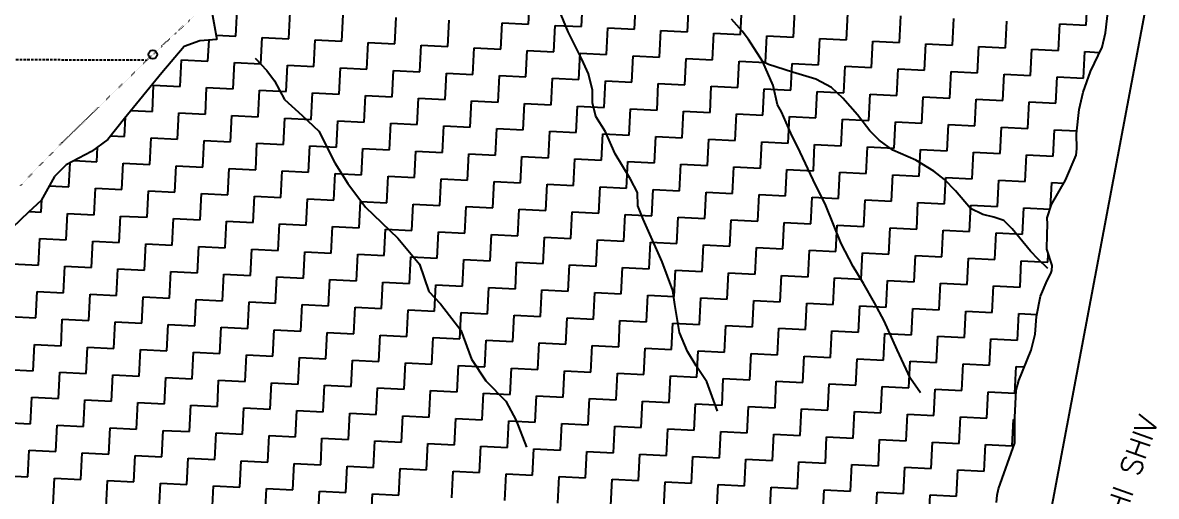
# Model space of a CAD drawing. Header units: metres. Extents: x 263404 to 269468, y 2224335 to 2228035.
# Drawn here: x 268711 to 269382, y 2225773 to 2226054 of the extents above; entities that cross this region are included whole.
import ezdxf

# ---------------------------------------------------------------- set-up
doc = ezdxf.new("R2010")
doc.units = ezdxf.units.M
doc.header["$LTSCALE"] = 0.3
doc.linetypes.add('DASHED', pattern=[0.75, 0.5, -0.25])
doc.linetypes.add('DOT', pattern=[0.25, 0, -0.25])
for name, color, linetype in [('LINE_WATER', 4, 'Continuous'), ('POLY_FOREST', 7, 'DOT'), ('POLY_HATCH', 12, 'Continuous'), ('POLY_SUBPARCEL', 6, 'DASHED'), ('SYM_STONE', 1, 'Continuous'), ('TEXT_MAPOUT', 7, 'Continuous'), ('V_BOUND_LINE', 7, 'Continuous')]:
    doc.layers.add(name, color=color, linetype=linetype)
doc.styles.get("Standard").update_dxf_attribs({"font": 'simplex.shx'})

msp = doc.modelspace()

# ---------------------------------------------------------------- linework, layer by layer
at = {"layer": 'LINE_WATER'}
for p, q in [((269033.77, 2226048.03), (269028.26, 2226061.53)), ((269136.76, 2226048.54), (269130.33, 2226055.64)), ((269041.79, 2226031.9), (269033.77, 2226048.03)), ((269140.5, 2226043.49), (269136.76, 2226048.54)), ((269148.89, 2226030.39), (269140.5, 2226043.49)), ((268848.48, 2226032.44), (268855.4, 2226025.16)), ((269045.77, 2226023.17), (269041.79, 2226031.9)), ((268855.4, 2226025.16), (268859.96, 2226019.04)), ((269155.16, 2226016.35), (269148.89, 2226030.39)), ((269152.29, 2226028.75), (269148.89, 2226030.39)), ((269166.49, 2226024.22), (269152.29, 2226028.75)), ((268859.96, 2226019.04), (268866, 2226007.99)), ((269048.24, 2226013.64), (269045.77, 2226023.17)), ((269180.37, 2226020.05), (269166.49, 2226024.22)), ((269189.68, 2226015.07), (269180.37, 2226020.05)), ((269048.16, 2226006), (269048.24, 2226013.64)), ((269157.72, 2226004.93), (269155.16, 2226016.35)), ((269196.32, 2226008.84), (269189.68, 2226015.07)), ((268866, 2226007.99), (268876.28, 2225998.47)), ((269050.11, 2225997.96), (269048.16, 2226006)), ((269159.95, 2226000.82), (269157.72, 2226004.93)), ((269204.88, 2225999.03), (269196.32, 2226008.84)), ((268876.28, 2225998.47), (268886.23, 2225989.31)), ((269055.94, 2225988.97), (269050.11, 2225997.96)), ((269165.6, 2225988.14), (269159.95, 2226000.82)), ((269212.22, 2225989.46), (269204.88, 2225999.03)), ((268886.23, 2225989.31), (268895.7, 2225970.46)), ((269061.5, 2225975.76), (269055.94, 2225988.97)), ((269171.13, 2225976.92), (269165.6, 2225988.14)), ((269217.69, 2225983.97), (269212.22, 2225989.46)), ((269225.91, 2225977.92), (269217.69, 2225983.97)), ((269239.52, 2225972.03), (269225.91, 2225977.92)), ((269070.58, 2225960.83), (269061.5, 2225975.76)), ((269178.83, 2225960.47), (269171.13, 2225976.92)), ((269250.15, 2225965.59), (269239.52, 2225972.03)), ((268895.7, 2225970.46), (268903.42, 2225958.29)), ((269256.51, 2225960.58), (269250.15, 2225965.59)), ((268903.42, 2225958.29), (268913.82, 2225944.26)), ((269074.84, 2225952.87), (269070.58, 2225960.83)), ((269186.24, 2225945.33), (269178.83, 2225960.47)), ((269262.96, 2225954.01), (269256.51, 2225960.58)), ((269074.98, 2225945.1), (269074.84, 2225952.87)), ((269271.83, 2225943.49), (269262.96, 2225954.01)), ((268913.82, 2225944.26), (268933.03, 2225925.97)), ((269078.2, 2225937.19), (269074.98, 2225945.1)), ((269195.21, 2225922.82), (269186.24, 2225945.33)), ((269080.53, 2225931.9), (269078.2, 2225937.19)), ((269279.13, 2225940), (269271.83, 2225943.49)), ((269285.65, 2225938.29), (269279.13, 2225940)), ((269291.46, 2225936.26), (269285.65, 2225938.29)), ((269089.36, 2225911.81), (269080.53, 2225931.9)), ((269296.44, 2225931.5), (269291.46, 2225936.26)), ((269307.43, 2225918.27), (269296.44, 2225931.5)), ((268933.03, 2225925.97), (268945.78, 2225910.43)), ((269202.35, 2225909.08), (269195.21, 2225922.82)), ((269311.88, 2225913.35), (269307.43, 2225918.27)), ((268945.78, 2225910.43), (268951.22, 2225894.21)), ((269095.76, 2225894.95), (269089.36, 2225911.81)), ((269317.69, 2225907.85), (269311.88, 2225913.35)), ((269208.49, 2225898.97), (269202.35, 2225909.08)), ((269215.04, 2225887.53), (269208.49, 2225898.97)), ((268951.22, 2225894.21), (268958.14, 2225886.93)), ((269096.9, 2225886.62), (269095.76, 2225894.95)), ((268958.14, 2225886.93), (268970.21, 2225871.43)), ((269099.69, 2225869.93), (269096.9, 2225886.62)), ((269220.77, 2225876.82), (269215.04, 2225887.53)), ((269228.44, 2225859.76), (269220.77, 2225876.82)), ((268970.21, 2225871.43), (268976.64, 2225854.29)), ((269104.32, 2225858.84), (269099.69, 2225869.93)), ((269109.58, 2225850.31), (269104.32, 2225858.84)), ((269236.28, 2225842.69), (269228.44, 2225859.76)), ((268976.64, 2225854.29), (268985.02, 2225841.4)), ((269115.83, 2225840.69), (269109.58, 2225850.31)), ((268985.02, 2225841.4), (268996.91, 2225829.36)), ((269122.21, 2225823.31), (269115.83, 2225840.69)), ((269242.3, 2225834.22), (269236.28, 2225842.69)), ((268996.91, 2225829.36), (269002.93, 2225817.97)), ((269002.93, 2225817.97), (269009.08, 2225802.07))]:
    msp.add_line(p, q, dxfattribs=at)
at = {"layer": 'POLY_FOREST', "ltscale": 10}
for p, q in [((268788, 2226034.71), (268812.31, 2226057.35)), ((268734.46, 2225982.61), (268784.47, 2226031.43)), ((268784.47, 2226031.43), (268788, 2226034.71)), ((268709.89, 2225957.16), (268734.46, 2225982.61))]:
    msp.add_line(p, q, dxfattribs=at)
at = {"layer": 'POLY_HATCH', "linetype": 'Continuous'}
for p, q in [((269010.29, 2226052.73), (269011.07, 2226068.41)), ((269041.64, 2226051.18), (269042.42, 2226066.85)), ((269073, 2226049.62), (269073.78, 2226065.29)), ((269340.28, 2226052.05), (269341.06, 2226067.73)), ((268837.07, 2226045.63), (268837.85, 2226061.3)), ((268868.42, 2226044.07), (268869.2, 2226059.75)), ((268899.78, 2226042.51), (268900.55, 2226058.19)), ((269104.35, 2226048.06), (269105.13, 2226063.74)), ((269135.7, 2226046.5), (269136.48, 2226062.18)), ((269167.06, 2226044.94), (269167.83, 2226060.62)), ((269198.41, 2226043.38), (269199.19, 2226059.06)), ((268931.13, 2226040.95), (268931.91, 2226056.63)), ((268962.48, 2226039.39), (268963.26, 2226055.07)), ((268993.83, 2226037.84), (268994.61, 2226053.51)), ((268994.61, 2226053.51), (269010.29, 2226052.73)), ((269025.19, 2226036.28), (269025.97, 2226051.95)), ((269025.97, 2226051.95), (269041.64, 2226051.18)), ((269229.76, 2226041.83), (269230.54, 2226057.5)), ((269261.11, 2226040.27), (269261.89, 2226055.94)), ((269292.47, 2226038.71), (269293.25, 2226054.39)), ((269323.82, 2226037.15), (269324.6, 2226052.83)), ((269324.6, 2226052.83), (269340.28, 2226052.05)), ((268825.4, 2226046.21), (268837.07, 2226045.63)), ((268851.97, 2226029.17), (268852.75, 2226044.85)), ((268852.75, 2226044.85), (268868.42, 2226044.07)), ((269056.54, 2226034.72), (269057.32, 2226050.4)), ((269057.32, 2226050.4), (269073, 2226049.62)), ((269087.89, 2226033.16), (269088.67, 2226048.84)), ((269088.67, 2226048.84), (269104.35, 2226048.06)), ((269119.25, 2226031.6), (269120.03, 2226047.28)), ((269120.03, 2226047.28), (269135.7, 2226046.5)), ((269150.6, 2226030.05), (269151.38, 2226045.72)), ((269151.38, 2226045.72), (269167.06, 2226044.94)), ((268820.61, 2226030.73), (268821.23, 2226043.21)), ((268883.32, 2226027.61), (268884.1, 2226043.29)), ((268884.1, 2226043.29), (268899.78, 2226042.51)), ((268914.67, 2226026.05), (268915.45, 2226041.73)), ((268915.45, 2226041.73), (268931.13, 2226040.95)), ((268946.03, 2226024.5), (268946.8, 2226040.17)), ((268946.8, 2226040.17), (268962.48, 2226039.39)), ((268977.38, 2226022.94), (268978.16, 2226038.61)), ((268978.16, 2226038.61), (268993.83, 2226037.84)), ((269181.95, 2226028.49), (269182.73, 2226044.16)), ((269182.73, 2226044.16), (269198.41, 2226043.38)), ((269213.31, 2226026.93), (269214.08, 2226042.61)), ((269214.08, 2226042.61), (269229.76, 2226041.83)), ((269244.66, 2226025.37), (269245.44, 2226041.05)), ((269245.44, 2226041.05), (269261.11, 2226040.27)), ((269276.01, 2226023.81), (269276.79, 2226039.49)), ((269276.79, 2226039.49), (269292.47, 2226038.71)), ((269307.37, 2226022.25), (269308.14, 2226037.93)), ((269308.14, 2226037.93), (269323.82, 2226037.15)), ((268804.16, 2226015.83), (268804.94, 2226031.51)), ((268804.94, 2226031.51), (268820.61, 2226030.73)), ((269008.73, 2226021.38), (269009.51, 2226037.06)), ((269009.51, 2226037.06), (269025.19, 2226036.28)), ((269040.08, 2226019.82), (269040.86, 2226035.5)), ((269040.86, 2226035.5), (269056.54, 2226034.72)), ((269071.44, 2226018.26), (269072.22, 2226033.94)), ((269072.22, 2226033.94), (269087.89, 2226033.16)), ((269102.79, 2226016.71), (269103.57, 2226032.38)), ((269103.57, 2226032.38), (269119.25, 2226031.6)), ((269338.72, 2226020.7), (269339.5, 2226036.37)), ((269339.5, 2226036.37), (269348.17, 2226035.94)), ((268835.51, 2226014.27), (268836.29, 2226029.95)), ((268836.29, 2226029.95), (268851.97, 2226029.17)), ((268866.86, 2226012.72), (268867.64, 2226028.39)), ((268867.64, 2226028.39), (268883.32, 2226027.61)), ((268898.22, 2226011.16), (268899, 2226026.83)), ((268899, 2226026.83), (268914.67, 2226026.05)), ((268929.57, 2226009.6), (268930.35, 2226025.28)), ((268930.35, 2226025.28), (268946.03, 2226024.5)), ((269134.14, 2226015.15), (269134.92, 2226030.82)), ((269134.92, 2226030.82), (269150.6, 2226030.05)), ((269165.5, 2226013.59), (269166.28, 2226029.27)), ((269166.28, 2226029.27), (269181.95, 2226028.49)), ((269196.85, 2226012.03), (269197.63, 2226027.71)), ((269197.63, 2226027.71), (269213.31, 2226026.93)), ((269228.2, 2226010.47), (269228.98, 2226026.15)), ((269228.98, 2226026.15), (269244.66, 2226025.37)), ((269259.56, 2226008.92), (269260.34, 2226024.59)), ((269260.34, 2226024.59), (269276.01, 2226023.81)), ((268960.92, 2226008.04), (268961.7, 2226023.72)), ((268961.7, 2226023.72), (268977.38, 2226022.94)), ((268992.28, 2226006.48), (268993.06, 2226022.16)), ((268993.06, 2226022.16), (269008.73, 2226021.38)), ((269023.63, 2226004.92), (269024.41, 2226020.6)), ((269024.41, 2226020.6), (269040.08, 2226019.82)), ((269054.98, 2226003.37), (269055.76, 2226019.04)), ((269055.76, 2226019.04), (269071.44, 2226018.26)), ((269290.91, 2226007.36), (269291.69, 2226023.03)), ((269291.69, 2226023.03), (269307.37, 2226022.25)), ((269322.26, 2226005.8), (269323.04, 2226021.48)), ((269323.04, 2226021.48), (269338.72, 2226020.7)), ((268787.7, 2226000.93), (268788.48, 2226016.61)), ((268788.48, 2226016.61), (268804.16, 2226015.83)), ((268819.06, 2225999.38), (268819.83, 2226015.05)), ((268819.83, 2226015.05), (268835.51, 2226014.27)), ((268850.41, 2225997.82), (268851.19, 2226013.49)), ((268851.19, 2226013.49), (268866.86, 2226012.72)), ((268881.76, 2225996.26), (268882.54, 2226011.94)), ((268882.54, 2226011.94), (268898.22, 2226011.16)), ((269086.34, 2226001.81), (269087.11, 2226017.48)), ((269087.11, 2226017.48), (269102.79, 2226016.71)), ((269117.69, 2226000.25), (269118.47, 2226015.93)), ((269118.47, 2226015.93), (269134.14, 2226015.15)), ((269149.04, 2225998.69), (269149.82, 2226014.37)), ((269149.82, 2226014.37), (269165.5, 2226013.59)), ((269180.39, 2225997.13), (269181.17, 2226012.81)), ((269181.17, 2226012.81), (269196.85, 2226012.03)), ((269211.75, 2225995.58), (269212.53, 2226011.25)), ((269212.53, 2226011.25), (269228.2, 2226010.47)), ((268913.11, 2225994.7), (268913.89, 2226010.38)), ((268913.89, 2226010.38), (268929.57, 2226009.6)), ((268944.47, 2225993.14), (268945.25, 2226008.82)), ((268945.25, 2226008.82), (268960.92, 2226008.04)), ((268975.82, 2225991.59), (268976.6, 2226007.26)), ((268976.6, 2226007.26), (268992.28, 2226006.48)), ((269007.17, 2225990.03), (269007.95, 2226005.7)), ((269007.95, 2226005.7), (269023.63, 2226004.92)), ((269038.53, 2225988.47), (269039.31, 2226004.15)), ((269039.31, 2226004.15), (269054.98, 2226003.37)), ((269243.1, 2225994.02), (269243.88, 2226009.69)), ((269243.88, 2226009.69), (269259.56, 2226008.92)), ((269274.45, 2225992.46), (269275.23, 2226008.14)), ((269275.23, 2226008.14), (269290.91, 2226007.36)), ((269305.81, 2225990.9), (269306.59, 2226006.58)), ((269306.59, 2226006.58), (269322.26, 2226005.8)), ((268771.25, 2225986.04), (268771.82, 2225997.61)), ((268775.08, 2226001.56), (268787.7, 2226000.93)), ((268802.6, 2225984.48), (268803.38, 2226000.16)), ((268803.38, 2226000.16), (268819.06, 2225999.38)), ((268833.95, 2225982.92), (268834.73, 2225998.6)), ((268834.73, 2225998.6), (268850.41, 2225997.82)), ((269069.88, 2225986.91), (269070.66, 2226002.59)), ((269070.66, 2226002.59), (269086.34, 2226001.81)), ((269101.23, 2225985.35), (269102.01, 2226001.03)), ((269102.01, 2226001.03), (269117.69, 2226000.25)), ((269132.59, 2225983.79), (269133.37, 2225999.47)), ((269133.37, 2225999.47), (269149.04, 2225998.69)), ((269163.94, 2225982.24), (269164.72, 2225997.91)), ((269164.72, 2225997.91), (269180.39, 2225997.13)), ((268865.31, 2225981.36), (268866.08, 2225997.04)), ((268866.08, 2225997.04), (268881.76, 2225996.26)), ((268896.66, 2225979.8), (268897.44, 2225995.48)), ((268897.44, 2225995.48), (268913.11, 2225994.7)), ((268928.01, 2225978.25), (268928.79, 2225993.92)), ((268928.79, 2225993.92), (268944.47, 2225993.14)), ((268959.36, 2225976.69), (268960.14, 2225992.36)), ((268960.14, 2225992.36), (268975.82, 2225991.59)), ((268990.72, 2225975.13), (268991.5, 2225990.81)), ((268991.5, 2225990.81), (269007.17, 2225990.03)), ((269195.29, 2225980.68), (269196.07, 2225996.35)), ((269196.07, 2225996.35), (269211.75, 2225995.58)), ((269226.65, 2225979.12), (269227.42, 2225994.8)), ((269227.42, 2225994.8), (269243.1, 2225994.02)), ((269258, 2225977.56), (269258.78, 2225993.24)), ((269258.78, 2225993.24), (269274.45, 2225992.46)), ((269289.35, 2225976), (269290.13, 2225991.68)), ((269290.13, 2225991.68), (269305.81, 2225990.9)), ((268763.1, 2225986.44), (268771.25, 2225986.04)), ((268786.14, 2225969.58), (268786.92, 2225985.26)), ((268786.92, 2225985.26), (268802.6, 2225984.48)), ((269022.07, 2225973.57), (269022.85, 2225989.25)), ((269022.85, 2225989.25), (269038.53, 2225988.47)), ((269053.42, 2225972.01), (269054.2, 2225987.69)), ((269054.2, 2225987.69), (269069.88, 2225986.91)), ((269084.78, 2225970.46), (269085.56, 2225986.13)), ((269085.56, 2225986.13), (269101.23, 2225985.35)), ((269116.13, 2225968.9), (269116.91, 2225984.57)), ((269116.91, 2225984.57), (269132.59, 2225983.79)), ((269320.7, 2225974.45), (269321.48, 2225990.12)), ((269321.48, 2225990.12), (269334.68, 2225989.47)), ((268754.79, 2225971.14), (268755.22, 2225979.85)), ((268817.5, 2225968.02), (268818.28, 2225983.7)), ((268818.28, 2225983.7), (268833.95, 2225982.92)), ((268848.85, 2225966.46), (268849.63, 2225982.14)), ((268849.63, 2225982.14), (268865.31, 2225981.36)), ((268880.2, 2225964.91), (268880.98, 2225980.58)), ((268880.98, 2225980.58), (268896.66, 2225979.8)), ((268911.56, 2225963.35), (268912.34, 2225979.03)), ((268912.34, 2225979.03), (268928.01, 2225978.25)), ((268942.91, 2225961.79), (268943.69, 2225977.47)), ((268943.69, 2225977.47), (268959.36, 2225976.69)), ((269147.48, 2225967.34), (269148.26, 2225983.02)), ((269148.26, 2225983.02), (269163.94, 2225982.24)), ((269178.84, 2225965.78), (269179.62, 2225981.46)), ((269179.62, 2225981.46), (269195.29, 2225980.68)), ((269210.19, 2225964.22), (269210.97, 2225979.9)), ((269210.97, 2225979.9), (269226.65, 2225979.12)), ((269241.54, 2225962.66), (269242.32, 2225978.34)), ((269242.32, 2225978.34), (269258, 2225977.56)), ((268738.34, 2225956.24), (268739.05, 2225970.56)), ((268741.37, 2225971.81), (268754.79, 2225971.14)), ((268974.26, 2225960.23), (268975.04, 2225975.91)), ((268975.04, 2225975.91), (268990.72, 2225975.13)), ((269005.62, 2225958.67), (269006.39, 2225974.35)), ((269006.39, 2225974.35), (269022.07, 2225973.57)), ((269036.97, 2225957.12), (269037.75, 2225972.79)), ((269037.75, 2225972.79), (269053.42, 2225972.01)), ((269068.32, 2225955.56), (269069.1, 2225971.23)), ((269069.1, 2225971.23), (269084.78, 2225970.46)), ((269272.9, 2225961.11), (269273.67, 2225976.78)), ((269273.67, 2225976.78), (269289.35, 2225976)), ((269304.25, 2225959.55), (269305.03, 2225975.22)), ((269305.03, 2225975.22), (269320.7, 2225974.45)), ((268769.69, 2225954.68), (268770.47, 2225970.36)), ((268770.47, 2225970.36), (268786.14, 2225969.58)), ((268801.04, 2225953.13), (268801.82, 2225968.8)), ((268801.82, 2225968.8), (268817.5, 2225968.02)), ((268832.39, 2225951.57), (268833.17, 2225967.24)), ((268833.17, 2225967.24), (268848.85, 2225966.46)), ((268863.75, 2225950.01), (268864.53, 2225965.69)), ((268864.53, 2225965.69), (268880.2, 2225964.91)), ((268895.1, 2225948.45), (268895.88, 2225964.13)), ((268895.88, 2225964.13), (268911.56, 2225963.35)), ((269099.67, 2225954), (269100.45, 2225969.68)), ((269100.45, 2225969.68), (269116.13, 2225968.9)), ((269131.03, 2225952.44), (269131.81, 2225968.12)), ((269131.81, 2225968.12), (269147.48, 2225967.34)), ((269162.38, 2225950.88), (269163.16, 2225966.56)), ((269163.16, 2225966.56), (269178.84, 2225965.78)), ((269193.73, 2225949.33), (269194.51, 2225965)), ((269194.51, 2225965), (269210.19, 2225964.22)), ((268926.45, 2225946.89), (268927.23, 2225962.57)), ((268927.23, 2225962.57), (268942.91, 2225961.79)), ((268957.81, 2225945.33), (268958.59, 2225961.01)), ((268958.59, 2225961.01), (268974.26, 2225960.23)), ((268989.16, 2225943.78), (268989.94, 2225959.45)), ((268989.94, 2225959.45), (269005.62, 2225958.67)), ((269020.51, 2225942.22), (269021.29, 2225957.9)), ((269021.29, 2225957.9), (269036.97, 2225957.12)), ((269225.09, 2225947.77), (269225.87, 2225963.44)), ((269225.87, 2225963.44), (269241.54, 2225962.66)), ((269256.44, 2225946.21), (269257.22, 2225961.89)), ((269257.22, 2225961.89), (269272.9, 2225961.11)), ((269287.79, 2225944.65), (269288.57, 2225960.33)), ((269288.57, 2225960.33), (269304.25, 2225959.55)), ((269319.2, 2225944.12), (269319.93, 2225958.77)), ((269319.93, 2225958.77), (269326.92, 2225958.42)), ((268726.66, 2225956.82), (268738.34, 2225956.24)), ((268753.23, 2225939.79), (268754.01, 2225955.46)), ((268754.01, 2225955.46), (268769.69, 2225954.68)), ((268784.59, 2225938.23), (268785.36, 2225953.9)), ((268785.36, 2225953.9), (268801.04, 2225953.13)), ((268815.94, 2225936.67), (268816.72, 2225952.35)), ((268816.72, 2225952.35), (268832.39, 2225951.57)), ((268847.29, 2225935.11), (268848.07, 2225950.79)), ((268848.07, 2225950.79), (268863.75, 2225950.01)), ((269051.87, 2225940.66), (269052.65, 2225956.34)), ((269052.65, 2225956.34), (269068.32, 2225955.56)), ((269083.22, 2225939.1), (269084, 2225954.78)), ((269084, 2225954.78), (269099.67, 2225954)), ((269114.57, 2225937.54), (269115.35, 2225953.22)), ((269115.35, 2225953.22), (269131.03, 2225952.44)), ((269145.93, 2225935.99), (269146.7, 2225951.66)), ((269146.7, 2225951.66), (269162.38, 2225950.88)), ((268721.88, 2225941.34), (268722.25, 2225948.84)), ((268878.64, 2225933.55), (268879.42, 2225949.23)), ((268879.42, 2225949.23), (268895.1, 2225948.45)), ((268910, 2225932), (268910.78, 2225947.67)), ((268910.78, 2225947.67), (268926.45, 2225946.89)), ((268941.35, 2225930.44), (268942.13, 2225946.11)), ((268942.13, 2225946.11), (268957.81, 2225945.33)), ((268972.7, 2225928.88), (268973.48, 2225944.56)), ((268973.48, 2225944.56), (268989.16, 2225943.78)), ((269177.28, 2225934.43), (269178.06, 2225950.1)), ((269178.06, 2225950.1), (269193.73, 2225949.33)), ((269208.63, 2225932.87), (269209.41, 2225948.55)), ((269209.41, 2225948.55), (269225.09, 2225947.77)), ((269239.98, 2225931.31), (269240.76, 2225946.99)), ((269240.76, 2225946.99), (269256.44, 2225946.21)), ((269271.34, 2225929.75), (269272.12, 2225945.43)), ((269272.12, 2225945.43), (269287.79, 2225944.65)), ((269302.69, 2225928.2), (269303.47, 2225943.87)), ((269303.47, 2225943.87), (269318.88, 2225943.11)), ((268714.76, 2225941.7), (268721.88, 2225941.34)), ((268736.78, 2225924.89), (268737.56, 2225940.57)), ((268737.56, 2225940.57), (268753.23, 2225939.79)), ((268768.13, 2225923.33), (268768.91, 2225939.01)), ((268768.91, 2225939.01), (268784.59, 2225938.23)), ((268799.48, 2225921.77), (268800.26, 2225937.45)), ((268800.26, 2225937.45), (268815.94, 2225936.67)), ((269004.06, 2225927.32), (269004.84, 2225943)), ((269004.84, 2225943), (269020.51, 2225942.22)), ((269035.41, 2225925.76), (269036.19, 2225941.44)), ((269036.19, 2225941.44), (269051.87, 2225940.66)), ((269066.76, 2225924.2), (269067.54, 2225939.88)), ((269067.54, 2225939.88), (269083.22, 2225939.1)), ((269098.12, 2225922.65), (269098.9, 2225938.32)), ((269098.9, 2225938.32), (269114.57, 2225937.54)), ((268830.84, 2225920.21), (268831.62, 2225935.89)), ((268831.62, 2225935.89), (268847.29, 2225935.11)), ((268862.19, 2225918.66), (268862.97, 2225934.33)), ((268862.97, 2225934.33), (268878.64, 2225933.55)), ((268893.54, 2225917.1), (268894.32, 2225932.77)), ((268894.32, 2225932.77), (268910, 2225932)), ((268924.9, 2225915.54), (268925.67, 2225931.22)), ((268925.67, 2225931.22), (268941.35, 2225930.44)), ((269129.47, 2225921.09), (269130.25, 2225936.76)), ((269130.25, 2225936.76), (269145.93, 2225935.99)), ((269160.82, 2225919.53), (269161.6, 2225935.21)), ((269161.6, 2225935.21), (269177.28, 2225934.43)), ((269192.18, 2225917.97), (269192.95, 2225933.65)), ((269192.95, 2225933.65), (269208.63, 2225932.87)), ((269223.53, 2225916.41), (269224.31, 2225932.09)), ((269224.31, 2225932.09), (269239.98, 2225931.31)), ((269254.88, 2225914.86), (269255.66, 2225930.53)), ((269255.66, 2225930.53), (269271.34, 2225929.75)), ((268720.32, 2225909.99), (268721.1, 2225925.67)), ((268721.1, 2225925.67), (268736.78, 2225924.89)), ((268751.67, 2225908.43), (268752.45, 2225924.11)), ((268752.45, 2225924.11), (268768.13, 2225923.33)), ((268956.25, 2225913.98), (268957.03, 2225929.66)), ((268957.03, 2225929.66), (268972.7, 2225928.88)), ((268987.6, 2225912.42), (268988.38, 2225928.1)), ((268988.38, 2225928.1), (269004.06, 2225927.32)), ((269018.95, 2225910.87), (269019.73, 2225926.54)), ((269019.73, 2225926.54), (269035.41, 2225925.76)), ((269050.31, 2225909.31), (269051.09, 2225924.98)), ((269051.09, 2225924.98), (269066.76, 2225924.2)), ((269286.24, 2225913.3), (269287.01, 2225928.97)), ((269287.01, 2225928.97), (269302.69, 2225928.2)), ((268783.03, 2225906.87), (268783.81, 2225922.55)), ((268783.81, 2225922.55), (268799.48, 2225921.77)), ((268814.38, 2225905.32), (268815.16, 2225920.99)), ((268815.16, 2225920.99), (268830.84, 2225920.21)), ((268845.73, 2225903.76), (268846.51, 2225919.44)), ((268846.51, 2225919.44), (268862.19, 2225918.66)), ((268877.09, 2225902.2), (268877.87, 2225917.88)), ((268877.87, 2225917.88), (268893.54, 2225917.1)), ((269081.66, 2225907.75), (269082.44, 2225923.43)), ((269082.44, 2225923.43), (269098.12, 2225922.65)), ((269113.01, 2225906.19), (269113.79, 2225921.87)), ((269113.79, 2225921.87), (269129.47, 2225921.09)), ((269144.37, 2225904.63), (269145.15, 2225920.31)), ((269145.15, 2225920.31), (269160.82, 2225919.53)), ((269175.72, 2225903.07), (269176.5, 2225918.75)), ((269176.5, 2225918.75), (269192.18, 2225917.97)), ((269207.07, 2225901.52), (269207.85, 2225917.19)), ((269207.85, 2225917.19), (269223.53, 2225916.41)), ((268704.64, 2225910.77), (268720.32, 2225909.99)), ((268908.44, 2225900.64), (268909.22, 2225916.32)), ((268909.22, 2225916.32), (268924.9, 2225915.54)), ((268939.79, 2225899.08), (268940.57, 2225914.76)), ((268940.57, 2225914.76), (268956.25, 2225913.98)), ((268971.15, 2225897.53), (268971.93, 2225913.2)), ((268971.93, 2225913.2), (268987.6, 2225912.42)), ((269002.5, 2225895.97), (269003.28, 2225911.64)), ((269003.28, 2225911.64), (269018.95, 2225910.87)), ((269238.43, 2225899.96), (269239.21, 2225915.63)), ((269239.21, 2225915.63), (269254.88, 2225914.86)), ((269269.78, 2225898.4), (269270.56, 2225914.08)), ((269270.56, 2225914.08), (269286.24, 2225913.3)), ((269301.13, 2225896.84), (269301.91, 2225912.52)), ((269301.91, 2225912.52), (269317.59, 2225911.74)), ((269317.59, 2225911.74), (269317.84, 2225916.75)), ((268735.22, 2225893.54), (268736, 2225909.21)), ((268736, 2225909.21), (268751.67, 2225908.43)), ((268766.57, 2225891.98), (268767.35, 2225907.65)), ((268767.35, 2225907.65), (268783.03, 2225906.87)), ((268797.93, 2225890.42), (268798.7, 2225906.1)), ((268798.7, 2225906.1), (268814.38, 2225905.32)), ((268829.28, 2225888.86), (268830.06, 2225904.54)), ((268830.06, 2225904.54), (268845.73, 2225903.76)), ((269033.85, 2225894.41), (269034.63, 2225910.09)), ((269034.63, 2225910.09), (269050.31, 2225909.31)), ((269065.21, 2225892.85), (269065.98, 2225908.53)), ((269065.98, 2225908.53), (269081.66, 2225907.75)), ((269096.56, 2225891.29), (269097.34, 2225906.97)), ((269097.34, 2225906.97), (269113.01, 2225906.19)), ((269127.91, 2225889.74), (269128.69, 2225905.41)), ((269128.69, 2225905.41), (269144.37, 2225904.63)), ((269159.26, 2225888.18), (269160.04, 2225903.85)), ((269160.04, 2225903.85), (269175.72, 2225903.07)), ((268860.63, 2225887.3), (268861.41, 2225902.98)), ((268861.41, 2225902.98), (268877.09, 2225902.2)), ((268891.98, 2225885.74), (268892.76, 2225901.42)), ((268892.76, 2225901.42), (268908.44, 2225900.64)), ((268923.34, 2225884.19), (268924.12, 2225899.86)), ((268924.12, 2225899.86), (268939.79, 2225899.08)), ((268954.69, 2225882.63), (268955.47, 2225898.31)), ((268955.47, 2225898.31), (268971.15, 2225897.53)), ((269190.62, 2225886.62), (269191.4, 2225902.3)), ((269191.4, 2225902.3), (269207.07, 2225901.52)), ((269221.97, 2225885.06), (269222.75, 2225900.74)), ((269222.75, 2225900.74), (269238.43, 2225899.96)), ((269253.32, 2225883.5), (269254.1, 2225899.18)), ((269254.1, 2225899.18), (269269.78, 2225898.4)), ((269284.68, 2225881.94), (269285.46, 2225897.62)), ((269285.46, 2225897.62), (269301.13, 2225896.84)), ((268718.76, 2225878.64), (268719.54, 2225894.31)), ((268719.54, 2225894.31), (268735.22, 2225893.54)), ((268750.12, 2225877.08), (268750.9, 2225892.76)), ((268750.9, 2225892.76), (268766.57, 2225891.98)), ((268781.47, 2225875.52), (268782.25, 2225891.2)), ((268782.25, 2225891.2), (268797.93, 2225890.42)), ((268986.04, 2225881.07), (268986.82, 2225896.75)), ((268986.82, 2225896.75), (269002.5, 2225895.97)), ((269017.4, 2225879.51), (269018.18, 2225895.19)), ((269018.18, 2225895.19), (269033.85, 2225894.41)), ((269048.75, 2225877.95), (269049.53, 2225893.63)), ((269049.53, 2225893.63), (269065.21, 2225892.85)), ((269080.1, 2225876.4), (269080.88, 2225892.07)), ((269080.88, 2225892.07), (269096.56, 2225891.29)), ((269111.46, 2225874.84), (269112.23, 2225890.51)), ((269112.23, 2225890.51), (269127.91, 2225889.74)), ((268812.82, 2225873.96), (268813.6, 2225889.64)), ((268813.6, 2225889.64), (268829.28, 2225888.86)), ((268844.18, 2225872.41), (268844.95, 2225888.08)), ((268844.95, 2225888.08), (268860.63, 2225887.3)), ((268875.53, 2225870.85), (268876.31, 2225886.52)), ((268876.31, 2225886.52), (268891.98, 2225885.74)), ((268906.88, 2225869.29), (268907.66, 2225884.97)), ((268907.66, 2225884.97), (268923.34, 2225884.19)), ((268938.23, 2225867.73), (268939.01, 2225883.41)), ((268939.01, 2225883.41), (268954.69, 2225882.63)), ((269142.81, 2225873.28), (269143.59, 2225888.96)), ((269143.59, 2225888.96), (269159.26, 2225888.18)), ((269174.16, 2225871.72), (269174.94, 2225887.4)), ((269174.94, 2225887.4), (269190.62, 2225886.62)), ((269205.52, 2225870.16), (269206.29, 2225885.84)), ((269206.29, 2225885.84), (269221.97, 2225885.06)), ((269236.87, 2225868.61), (269237.65, 2225884.28)), ((269237.65, 2225884.28), (269253.32, 2225883.5)), ((268703.09, 2225879.42), (268718.76, 2225878.64)), ((268733.66, 2225862.18), (268734.44, 2225877.86)), ((268734.44, 2225877.86), (268750.12, 2225877.08)), ((268969.59, 2225866.17), (268970.37, 2225881.85)), ((268970.37, 2225881.85), (268986.04, 2225881.07)), ((269000.94, 2225864.61), (269001.72, 2225880.29)), ((269001.72, 2225880.29), (269017.4, 2225879.51)), ((269032.29, 2225863.06), (269033.07, 2225878.73)), ((269033.07, 2225878.73), (269048.75, 2225877.95)), ((269063.65, 2225861.5), (269064.43, 2225877.18)), ((269064.43, 2225877.18), (269080.1, 2225876.4)), ((269268.22, 2225867.05), (269269, 2225882.72)), ((269269, 2225882.72), (269284.68, 2225881.94)), ((269299.57, 2225865.49), (269300.35, 2225881.17)), ((269300.35, 2225881.17), (269311.06, 2225880.63)), ((268765.01, 2225860.62), (268765.79, 2225876.3)), ((268765.79, 2225876.3), (268781.47, 2225875.52)), ((268796.37, 2225859.07), (268797.15, 2225874.74)), ((268797.15, 2225874.74), (268812.82, 2225873.96)), ((268827.72, 2225857.51), (268828.5, 2225873.18)), ((268828.5, 2225873.18), (268844.18, 2225872.41)), ((268859.07, 2225855.95), (268859.85, 2225871.63)), ((268859.85, 2225871.63), (268875.53, 2225870.85)), ((268890.43, 2225854.39), (268891.21, 2225870.07)), ((268891.21, 2225870.07), (268906.88, 2225869.29)), ((269095, 2225859.94), (269095.78, 2225875.62)), ((269095.78, 2225875.62), (269111.46, 2225874.84)), ((269126.35, 2225858.38), (269127.13, 2225874.06)), ((269127.13, 2225874.06), (269142.81, 2225873.28)), ((269157.71, 2225856.82), (269158.49, 2225872.5)), ((269158.49, 2225872.5), (269174.16, 2225871.72)), ((269189.06, 2225855.27), (269189.84, 2225870.94)), ((269189.84, 2225870.94), (269205.52, 2225870.16)), ((268921.78, 2225852.83), (268922.56, 2225868.51)), ((268922.56, 2225868.51), (268938.23, 2225867.73)), ((268953.13, 2225851.28), (268953.91, 2225866.95)), ((268953.91, 2225866.95), (268969.59, 2225866.17)), ((268984.49, 2225849.72), (268985.26, 2225865.39)), ((268985.26, 2225865.39), (269000.94, 2225864.61)), ((269015.84, 2225848.16), (269016.62, 2225863.84)), ((269016.62, 2225863.84), (269032.29, 2225863.06)), ((269220.41, 2225853.71), (269221.19, 2225869.38)), ((269221.19, 2225869.38), (269236.87, 2225868.61)), ((269251.77, 2225852.15), (269252.54, 2225867.83)), ((269252.54, 2225867.83), (269268.22, 2225867.05)), ((269283.12, 2225850.59), (269283.9, 2225866.27)), ((269283.9, 2225866.27), (269299.57, 2225865.49)), ((268717.21, 2225847.29), (268717.98, 2225862.96)), ((268717.98, 2225862.96), (268733.66, 2225862.18)), ((268748.56, 2225845.73), (268749.34, 2225861.4)), ((268749.34, 2225861.4), (268765.01, 2225860.62)), ((268779.91, 2225844.17), (268780.69, 2225859.85)), ((268780.69, 2225859.85), (268796.37, 2225859.07)), ((268811.26, 2225842.61), (268812.04, 2225858.29)), ((268812.04, 2225858.29), (268827.72, 2225857.51)), ((268842.62, 2225841.05), (268843.4, 2225856.73)), ((268843.4, 2225856.73), (268859.07, 2225855.95)), ((269047.19, 2225846.6), (269047.97, 2225862.28)), ((269047.97, 2225862.28), (269063.65, 2225861.5)), ((269078.54, 2225845.04), (269079.32, 2225860.72)), ((269079.32, 2225860.72), (269095, 2225859.94)), ((269109.9, 2225843.48), (269110.68, 2225859.16)), ((269110.68, 2225859.16), (269126.35, 2225858.38)), ((269141.25, 2225841.93), (269142.03, 2225857.6)), ((269142.03, 2225857.6), (269157.71, 2225856.82)), ((268873.97, 2225839.49), (268874.75, 2225855.17)), ((268874.75, 2225855.17), (268890.43, 2225854.39)), ((268905.32, 2225837.94), (268906.1, 2225853.61)), ((268906.1, 2225853.61), (268921.78, 2225852.83)), ((268936.68, 2225836.38), (268937.46, 2225852.05)), ((268937.46, 2225852.05), (268953.13, 2225851.28)), ((268968.03, 2225834.82), (268968.81, 2225850.5)), ((268968.81, 2225850.5), (268984.49, 2225849.72)), ((269172.6, 2225840.37), (269173.38, 2225856.04)), ((269173.38, 2225856.04), (269189.06, 2225855.27)), ((269203.96, 2225838.81), (269204.74, 2225854.49)), ((269204.74, 2225854.49), (269220.41, 2225853.71)), ((269235.31, 2225837.25), (269236.09, 2225852.93)), ((269236.09, 2225852.93), (269251.77, 2225852.15)), ((269266.66, 2225835.69), (269267.44, 2225851.37)), ((269267.44, 2225851.37), (269283.12, 2225850.59)), ((269298.02, 2225834.14), (269298.8, 2225849.81)), ((269298.8, 2225849.81), (269303.74, 2225849.57)), ((268701.53, 2225848.06), (268717.21, 2225847.29)), ((268732.1, 2225830.83), (268732.88, 2225846.51)), ((268732.88, 2225846.51), (268748.56, 2225845.73)), ((268763.46, 2225829.27), (268764.23, 2225844.95)), ((268764.23, 2225844.95), (268779.91, 2225844.17)), ((268794.81, 2225827.71), (268795.59, 2225843.39)), ((268795.59, 2225843.39), (268811.26, 2225842.61)), ((268999.38, 2225833.26), (269000.16, 2225848.94)), ((269000.16, 2225848.94), (269015.84, 2225848.16)), ((269030.74, 2225831.7), (269031.51, 2225847.38)), ((269031.51, 2225847.38), (269047.19, 2225846.6)), ((269062.09, 2225830.15), (269062.87, 2225845.82)), ((269062.87, 2225845.82), (269078.54, 2225845.04)), ((269093.44, 2225828.59), (269094.22, 2225844.26)), ((269094.22, 2225844.26), (269109.9, 2225843.48)), ((268826.16, 2225826.16), (268826.94, 2225841.83)), ((268826.94, 2225841.83), (268842.62, 2225841.05)), ((268857.51, 2225824.6), (268858.29, 2225840.27)), ((268858.29, 2225840.27), (268873.97, 2225839.49)), ((268888.87, 2225823.04), (268889.65, 2225838.72)), ((268889.65, 2225838.72), (268905.32, 2225837.94)), ((268920.22, 2225821.48), (268921, 2225837.16)), ((268921, 2225837.16), (268936.68, 2225836.38)), ((269124.8, 2225827.03), (269125.57, 2225842.71)), ((269125.57, 2225842.71), (269141.25, 2225841.93)), ((269156.15, 2225825.47), (269156.93, 2225841.15)), ((269156.93, 2225841.15), (269172.6, 2225840.37)), ((269187.5, 2225823.91), (269188.28, 2225839.59)), ((269188.28, 2225839.59), (269203.96, 2225838.81)), ((269218.85, 2225822.35), (269219.63, 2225838.03)), ((269219.63, 2225838.03), (269235.31, 2225837.25)), ((269250.21, 2225820.8), (269250.99, 2225836.47)), ((269250.99, 2225836.47), (269266.66, 2225835.69)), ((268715.65, 2225815.93), (268716.43, 2225831.61)), ((268716.43, 2225831.61), (268732.1, 2225830.83)), ((268747, 2225814.37), (268747.78, 2225830.05)), ((268747.78, 2225830.05), (268763.46, 2225829.27)), ((268951.57, 2225819.92), (268952.35, 2225835.6)), ((268952.35, 2225835.6), (268968.03, 2225834.82)), ((268982.93, 2225818.36), (268983.71, 2225834.04)), ((268983.71, 2225834.04), (268999.38, 2225833.26)), ((269014.28, 2225816.81), (269015.06, 2225832.48)), ((269015.06, 2225832.48), (269030.74, 2225831.7)), ((269045.63, 2225815.25), (269046.41, 2225830.92)), ((269046.41, 2225830.92), (269062.09, 2225830.15)), ((269281.56, 2225819.24), (269282.34, 2225834.91)), ((269282.34, 2225834.91), (269298.02, 2225834.14)), ((268778.35, 2225812.82), (268779.13, 2225828.49)), ((268779.13, 2225828.49), (268794.81, 2225827.71)), ((268809.71, 2225811.26), (268810.49, 2225826.93)), ((268810.49, 2225826.93), (268826.16, 2225826.16)), ((268841.06, 2225809.7), (268841.84, 2225825.38)), ((268841.84, 2225825.38), (268857.51, 2225824.6)), ((268872.41, 2225808.14), (268873.19, 2225823.82)), ((268873.19, 2225823.82), (268888.87, 2225823.04)), ((269076.99, 2225813.69), (269077.77, 2225829.37)), ((269077.77, 2225829.37), (269093.44, 2225828.59)), ((269108.34, 2225812.13), (269109.12, 2225827.81)), ((269109.12, 2225827.81), (269124.8, 2225827.03)), ((269139.69, 2225810.57), (269140.47, 2225826.25)), ((269140.47, 2225826.25), (269156.15, 2225825.47)), ((269171.05, 2225809.02), (269171.82, 2225824.69)), ((269171.82, 2225824.69), (269187.5, 2225823.91)), ((269202.4, 2225807.46), (269203.18, 2225823.13)), ((269203.18, 2225823.13), (269218.85, 2225822.35)), ((268699.97, 2225816.71), (268715.65, 2225815.93)), ((268903.77, 2225806.58), (268904.54, 2225822.26)), ((268904.54, 2225822.26), (268920.22, 2225821.48)), ((268935.12, 2225805.02), (268935.9, 2225820.7)), ((268935.9, 2225820.7), (268951.57, 2225819.92)), ((268966.47, 2225803.47), (268967.25, 2225819.14)), ((268967.25, 2225819.14), (268982.93, 2225818.36)), ((268997.82, 2225801.91), (268998.6, 2225817.59)), ((268998.6, 2225817.59), (269014.28, 2225816.81)), ((269233.75, 2225805.9), (269234.53, 2225821.58)), ((269234.53, 2225821.58), (269250.21, 2225820.8)), ((269265.1, 2225804.34), (269265.88, 2225820.02)), ((269265.88, 2225820.02), (269281.56, 2225819.24)), ((269296.46, 2225802.78), (269297.24, 2225818.46)), ((269297.24, 2225818.46), (269298.03, 2225818.42)), ((268730.54, 2225799.48), (268731.32, 2225815.15)), ((268731.32, 2225815.15), (268747, 2225814.37)), ((268761.9, 2225797.92), (268762.68, 2225813.59)), ((268762.68, 2225813.59), (268778.35, 2225812.82)), ((268793.25, 2225796.36), (268794.03, 2225812.04)), ((268794.03, 2225812.04), (268809.71, 2225811.26)), ((268824.6, 2225794.8), (268825.38, 2225810.48)), ((268825.38, 2225810.48), (268841.06, 2225809.7)), ((269029.18, 2225800.35), (269029.96, 2225816.03)), ((269029.96, 2225816.03), (269045.63, 2225815.25)), ((269060.53, 2225798.79), (269061.31, 2225814.47)), ((269061.31, 2225814.47), (269076.99, 2225813.69)), ((269091.88, 2225797.23), (269092.66, 2225812.91)), ((269092.66, 2225812.91), (269108.34, 2225812.13)), ((269123.24, 2225795.68), (269124.02, 2225811.35)), ((269124.02, 2225811.35), (269139.69, 2225810.57)), ((269154.59, 2225794.12), (269155.37, 2225809.79)), ((269155.37, 2225809.79), (269171.05, 2225809.02)), ((268855.96, 2225793.24), (268856.74, 2225808.92)), ((268856.74, 2225808.92), (268872.41, 2225808.14)), ((268887.31, 2225791.69), (268888.09, 2225807.36)), ((268888.09, 2225807.36), (268903.77, 2225806.58)), ((268918.66, 2225790.13), (268919.44, 2225805.8)), ((268919.44, 2225805.8), (268935.12, 2225805.02)), ((268950.02, 2225788.57), (268950.8, 2225804.25)), ((268950.8, 2225804.25), (268966.47, 2225803.47)), ((269185.94, 2225792.56), (269186.72, 2225808.24)), ((269186.72, 2225808.24), (269202.4, 2225807.46)), ((269217.3, 2225791), (269218.08, 2225806.68)), ((269218.08, 2225806.68), (269233.75, 2225805.9)), ((269248.65, 2225789.44), (269249.43, 2225805.12)), ((269249.43, 2225805.12), (269265.1, 2225804.34)), ((269280, 2225787.89), (269280.78, 2225803.56)), ((269280.78, 2225803.56), (269296.46, 2225802.78)), ((268714.09, 2225784.58), (268714.87, 2225800.26)), ((268714.87, 2225800.26), (268730.54, 2225799.48)), ((268745.44, 2225783.02), (268746.22, 2225798.7)), ((268746.22, 2225798.7), (268761.9, 2225797.92)), ((268776.79, 2225781.46), (268777.57, 2225797.14)), ((268777.57, 2225797.14), (268793.25, 2225796.36)), ((268981.37, 2225787.01), (268982.15, 2225802.69)), ((268982.15, 2225802.69), (268997.82, 2225801.91)), ((269012.72, 2225785.45), (269013.5, 2225801.13)), ((269013.5, 2225801.13), (269029.18, 2225800.35)), ((269044.08, 2225783.89), (269044.85, 2225799.57)), ((269044.85, 2225799.57), (269060.53, 2225798.79)), ((269075.43, 2225782.34), (269076.21, 2225798.01)), ((269076.21, 2225798.01), (269091.88, 2225797.23)), ((269106.78, 2225780.78), (269107.56, 2225796.46)), ((269107.56, 2225796.46), (269123.24, 2225795.68)), ((268808.15, 2225779.9), (268808.93, 2225795.58)), ((268808.93, 2225795.58), (268824.6, 2225794.8)), ((268839.5, 2225778.35), (268840.28, 2225794.02)), ((268840.28, 2225794.02), (268855.96, 2225793.24)), ((268870.85, 2225776.79), (268871.63, 2225792.46)), ((268871.63, 2225792.46), (268887.31, 2225791.69)), ((268902.21, 2225775.23), (268902.99, 2225790.91)), ((268902.99, 2225790.91), (268918.66, 2225790.13)), ((269138.13, 2225779.22), (269138.91, 2225794.9)), ((269138.91, 2225794.9), (269154.59, 2225794.12)), ((269169.49, 2225777.66), (269170.27, 2225793.34)), ((269170.27, 2225793.34), (269185.94, 2225792.56)), ((269200.84, 2225776.1), (269201.62, 2225791.78)), ((269201.62, 2225791.78), (269217.3, 2225791)), ((269232.19, 2225774.55), (269232.97, 2225790.22)), ((269232.97, 2225790.22), (269248.65, 2225789.44)), ((268698.41, 2225785.36), (268714.09, 2225784.58)), ((268728.99, 2225768.12), (268729.77, 2225783.8)), ((268729.77, 2225783.8), (268745.44, 2225783.02)), ((268933.56, 2225773.67), (268934.34, 2225789.35)), ((268934.34, 2225789.35), (268950.02, 2225788.57)), ((268964.91, 2225772.11), (268965.69, 2225787.79)), ((268965.69, 2225787.79), (268981.37, 2225787.01)), ((268996.27, 2225770.56), (268997.05, 2225786.23)), ((268997.05, 2225786.23), (269012.72, 2225785.45)), ((269027.62, 2225769), (269028.4, 2225784.67)), ((269028.4, 2225784.67), (269044.08, 2225783.89)), ((269058.97, 2225767.44), (269059.75, 2225783.12)), ((269059.75, 2225783.12), (269075.43, 2225782.34)), ((269263.55, 2225772.99), (269264.33, 2225788.66)), ((269264.33, 2225788.66), (269280, 2225787.89)), ((268760.34, 2225766.57), (268761.12, 2225782.24)), ((268761.12, 2225782.24), (268776.79, 2225781.46)), ((268791.69, 2225765.01), (268792.47, 2225780.68)), ((268792.47, 2225780.68), (268808.15, 2225779.9)), ((268823.05, 2225763.45), (268823.82, 2225779.13)), ((268823.82, 2225779.13), (268839.5, 2225778.35)), ((268854.4, 2225761.89), (268855.18, 2225777.57)), ((268855.18, 2225777.57), (268870.85, 2225776.79)), ((269090.33, 2225765.88), (269091.1, 2225781.56)), ((269091.1, 2225781.56), (269106.78, 2225780.78)), ((269121.68, 2225764.32), (269122.46, 2225780)), ((269122.46, 2225780), (269138.13, 2225779.22)), ((269153.03, 2225762.76), (269153.81, 2225778.44)), ((269153.81, 2225778.44), (269169.49, 2225777.66)), ((269184.39, 2225761.21), (269185.16, 2225776.88)), ((269185.16, 2225776.88), (269200.84, 2225776.1)), ((268885.75, 2225760.33), (268886.53, 2225776.01)), ((268886.53, 2225776.01), (268902.21, 2225775.23)), ((268917.1, 2225758.77), (268917.88, 2225774.45)), ((268917.88, 2225774.45), (268933.56, 2225773.67)), ((269215.74, 2225759.65), (269216.52, 2225775.33)), ((269216.52, 2225775.33), (269232.19, 2225774.55)), ((269247.09, 2225758.09), (269247.87, 2225773.77)), ((269247.87, 2225773.77), (269263.55, 2225772.99))]:
    msp.add_line(p, q, dxfattribs=at)
at = {"layer": 'POLY_HATCH'}
for p, q in [((268822.3, 2226063.25), (268825.88, 2226043.58)), ((269351.71, 2226047.62), (269353.34, 2226061.2)), ((269349.65, 2226039.08), (269351.71, 2226047.62)), ((268806.48, 2226039.35), (268793.35, 2226023.75)), ((268815.76, 2226042.78), (268806.48, 2226039.35)), ((268825.88, 2226043.58), (268815.76, 2226042.78)), ((269342.86, 2226024.71), (269349.65, 2226039.08)), ((269338.51, 2226012.31), (269342.86, 2226024.71)), ((268793.35, 2226023.75), (268771.15, 2225996.8)), ((269336.13, 2226002.15), (269338.51, 2226012.31)), ((269334.48, 2225987.75), (269336.13, 2226002.15)), ((268771.15, 2225996.8), (268761.42, 2225984.28)), ((268761.42, 2225984.28), (268751.65, 2225977.29)), ((269334.72, 2225978.8), (269334.48, 2225987.75)), ((268751.65, 2225977.29), (268736.62, 2225969.27)), ((269334.3, 2225975.08), (269334.72, 2225978.8)), ((269327.95, 2225960.21), (269334.3, 2225975.08)), ((268736.62, 2225969.27), (268729.71, 2225962.35)), ((268729.71, 2225962.35), (268721.85, 2225948.11)), ((269319.76, 2225945.91), (269327.95, 2225960.21)), ((268721.85, 2225948.11), (268714.36, 2225941.34)), ((269317.25, 2225937.96), (269319.76, 2225945.91)), ((268714.36, 2225941.34), (268704.79, 2225932.06)), ((269317.3, 2225934.22), (269317.25, 2225937.96)), ((269317.23, 2225928.15), (269317.3, 2225934.22)), ((269317.03, 2225919.28), (269317.23, 2225928.15)), ((269320.06, 2225909.79), (269317.03, 2225919.28)), ((269317.28, 2225900.82), (269319.35, 2225904.92)), ((269319.35, 2225904.92), (269319.91, 2225906.76)), ((269319.91, 2225906.76), (269320.06, 2225909.79)), ((269313.31, 2225891.44), (269317.28, 2225900.82)), ((269310.84, 2225879.54), (269313.31, 2225891.44)), ((269310.08, 2225869.07), (269310.84, 2225879.54)), ((269307.74, 2225859.61), (269310.08, 2225869.07)), ((269300.53, 2225841.51), (269307.74, 2225859.61)), ((269298.85, 2225835.76), (269300.53, 2225841.51)), ((269298.04, 2225819.59), (269298.85, 2225835.76)), ((269298, 2225804.64), (269298.04, 2225819.59)), ((269288.46, 2225777.32), (269298, 2225804.64)), ((269287.57, 2225773.63), (269288.46, 2225777.32)), ((269287.12, 2225769.21), (269287.57, 2225773.63))]:
    msp.add_line(p, q, dxfattribs=at)
at = {"layer": 'POLY_SUBPARCEL', "ltscale": 10}
msp.add_line((268664.21, 2226031.9), (268784.47, 2226031.43), dxfattribs=at)
at = {"layer": 'SYM_STONE'}
msp.add_circle((268788, 2226034.71), 2.52, dxfattribs=at)
at = {"layer": 'V_BOUND_LINE'}
msp.add_line((269375.41, 2226062.05), (269298.63, 2225653.79), dxfattribs=at)

# ---------------------------------------------------------------- texts
at = {"layer": 'TEXT_MAPOUT'}
msp.add_text('MAUJE BEVJICHI SHIV', height=12.359, rotation=70.64193, dxfattribs=at).set_placement((269325.08, 2225652.06))

doc.saveas('drawing.dxf')
